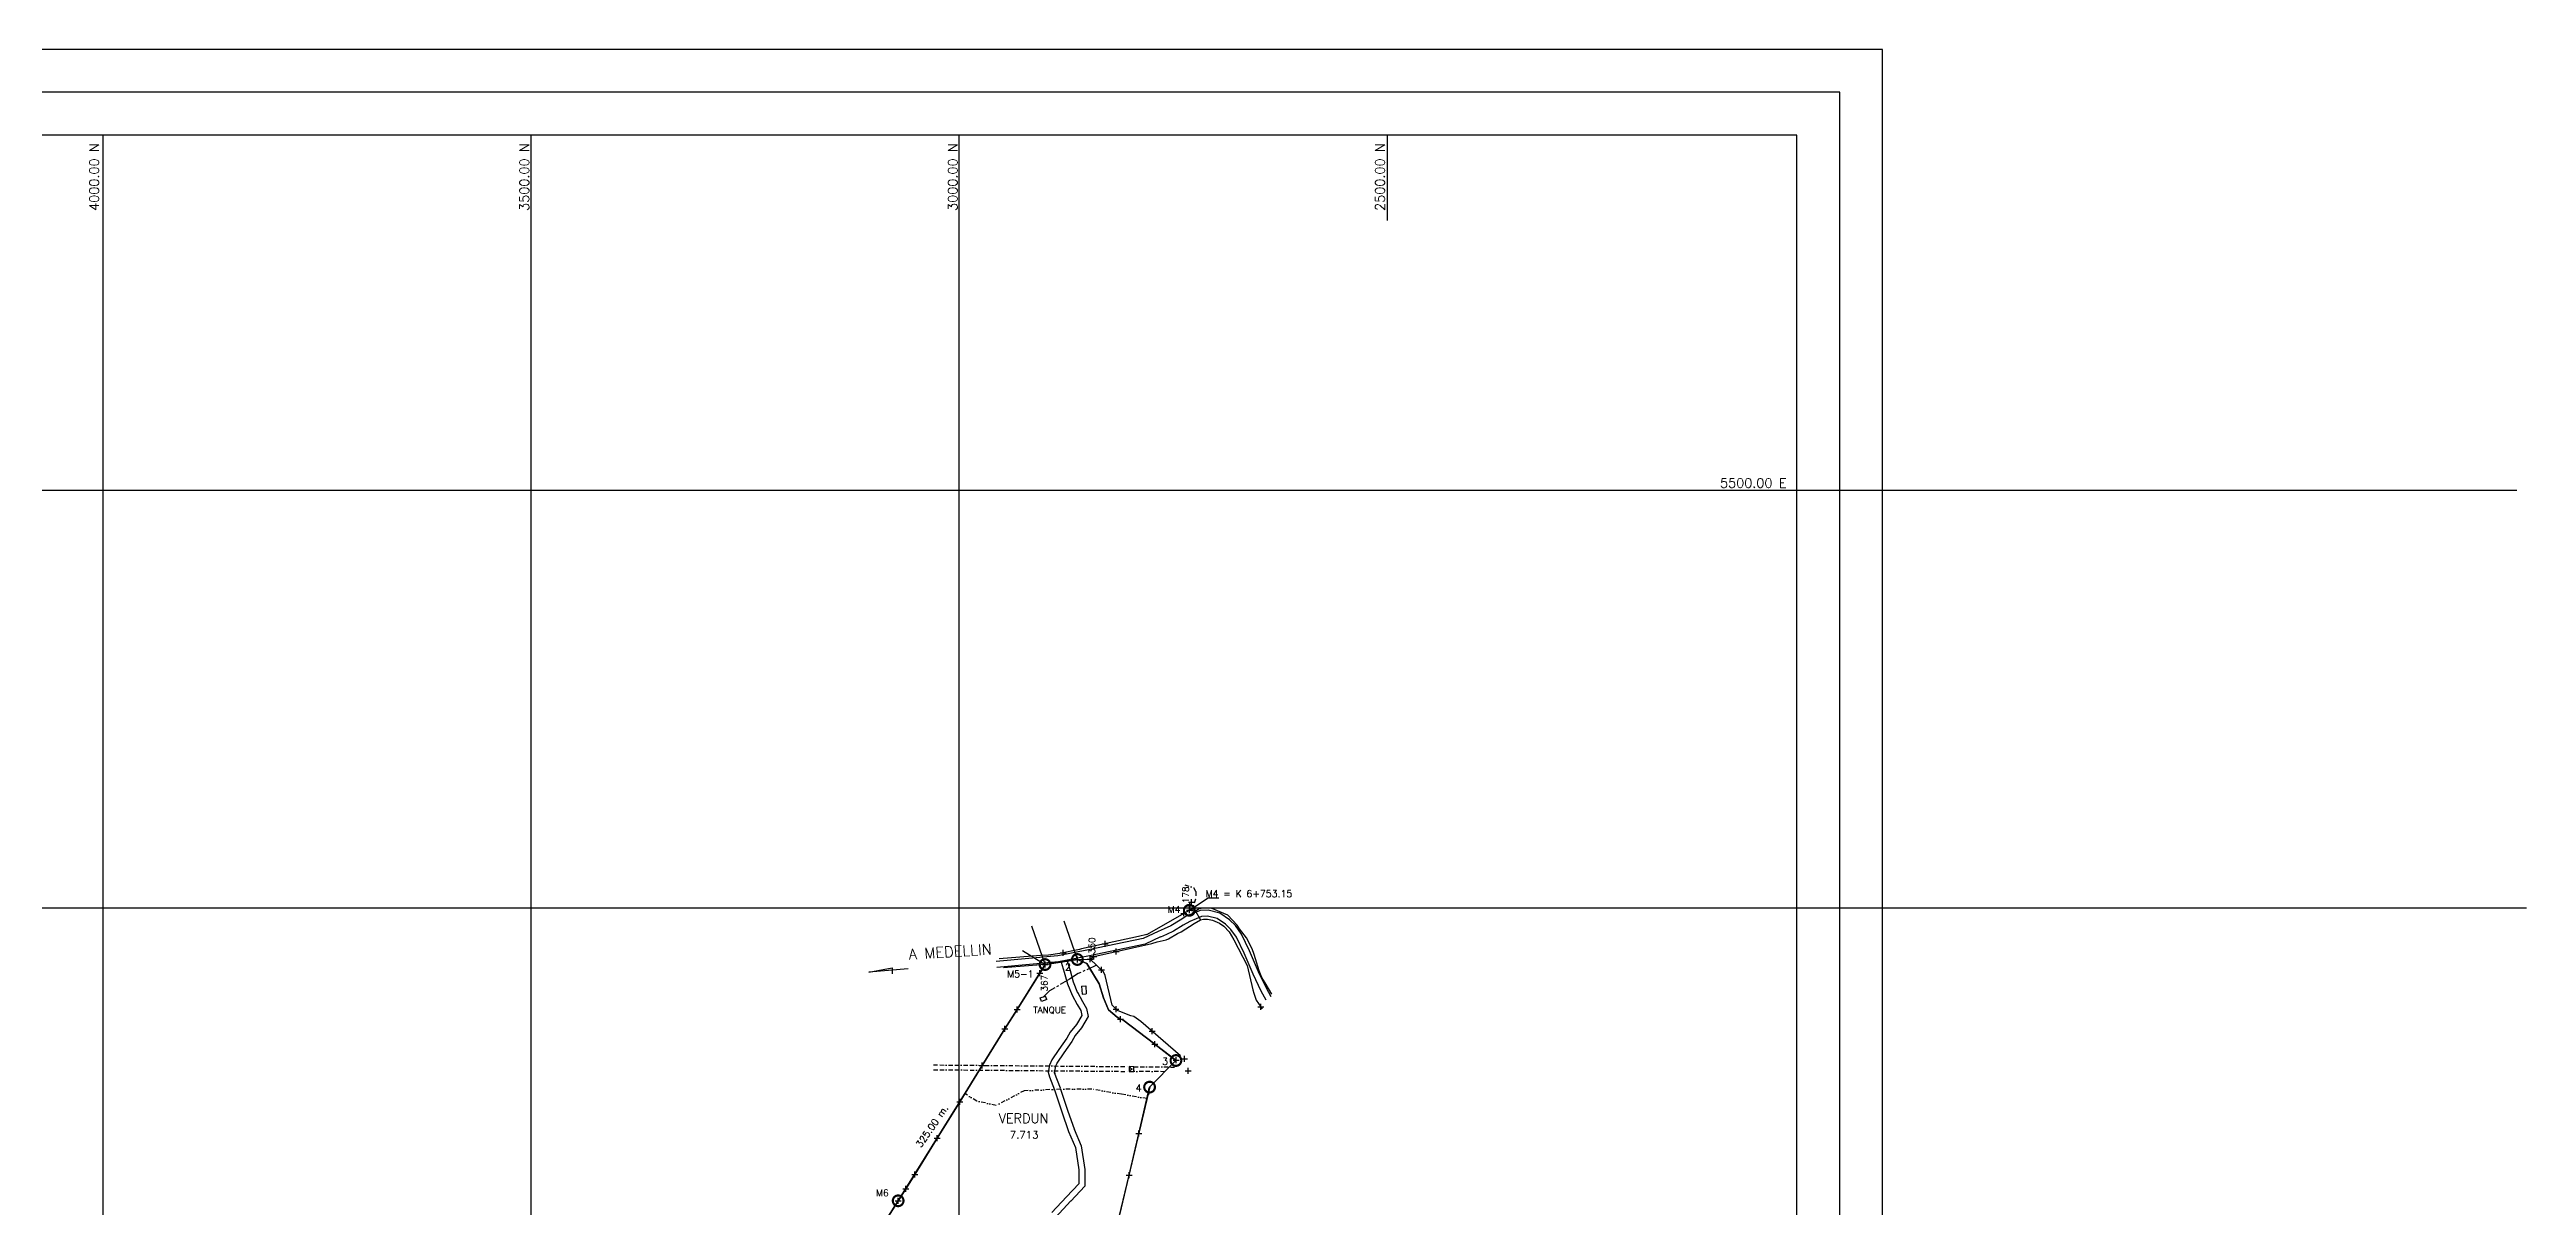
# Model space of a CAD drawing. Extents: x 14987 to 28539, y 5455 to 9112.
# Drawn here: x 25634 to 28526, y 7759 to 9112 of the extents above; entities that cross this region are included whole.
import ezdxf
from ezdxf.enums import TextEntityAlignment as Align

# ---------------------------------------------------------------- set-up
doc = ezdxf.new("R2010")
doc.units = 0
doc.header["$LTSCALE"] = 10
doc.header["$MEASUREMENT"] = 0
doc.header["$PDMODE"] = 2
doc.header["$PDSIZE"] = 3.5
for name, pattern in [('BORDER', [1.75, 0.5, -0.25, 0.5, -0.25, 0, -0.25]), ('CENTER', [2, 1.25, -0.25, 0.25, -0.25]), ('DIVIDE', [1.25, 0.5, -0.25, 0, -0.25, 0, -0.25])]:
    doc.linetypes.add(name, pattern=pattern)
for name, color, linetype in [('AREA', 2, 'Continuous'), ('CANO', 5, 'DIVIDE'), ('CERCO', 2, 'Continuous'), ('COORD', 8, 'Continuous'), ('COORDENADAS', 1, 'Continuous'), ('ENERGIA', 1, 'BORDER'), ('HOJA', 8, 'Continuous'), ('LIMITE', 6, 'Continuous'), ('LINEA', 7, 'Continuous'), ('MOJON', 2, 'Continuous'), ('MURO', 3, 'Continuous'), ('PL', 3, 'Continuous'), ('PUA', 1, 'Continuous'), ('r-100', 6, 'Continuous'), ('R-100B', 6, 'Continuous'), ('R60', 2, 'Continuous'), ('R80', 2, 'Continuous'), ('TUBERIA', 6, 'CENTER'), ('VIA', 4, 'Continuous')]:
    doc.layers.add(name, color=color, linetype=linetype)
doc.styles.add('textstyle4', font='')
doc.styles.get('textstyle4').set_extended_font_data('simplex')

msp = doc.modelspace()

# ---------------------------------------------------------------- linework, layer by layer
at = {"layer": 'AREA'}
for p in [(26964.8, 8106.3), (26965.4, 8111.5), (26967.1, 8115.7), (26796.2, 8042.9), (26834, 8048.7), (26849, 8049), (26853.1, 8052.1), (27048.2, 7993.3), (26749.2, 7967.7), (26633.8, 7781)]:
    msp.add_point(p, dxfattribs=at)
at = {"layer": 'AREA', "color": 2}
msp.add_point((26949.5, 7931.2), dxfattribs=at)
at = {"layer": 'CANO'}
msp.add_lwpolyline([(26959.5, 8135.9), (26969.7, 8133), (26972.3, 8128.1), (26972.1, 8119.2), (26969.2, 8110.5), (26968.1, 8102.7)], dxfattribs=at)
at = {"layer": 'CANO', "color": 12, "true_color": 0xd01114}
msp.add_lwpolyline([(26915.5, 7886.3), (26885.5, 7891.4), (26851, 7897.2), (26814.5, 7897.2), (26771.9, 7895.5), (26739, 7878.3), (26716.5, 7883.4), (26702.4, 7892.1)], dxfattribs=at)
at = {"layer": 'CERCO'}
for p, q in [((26972, 8105.4), (26977.8, 8095.2)), ((26796.2, 8042.9), (26780.7, 8087.8)), ((26834, 8048.7), (26818.5, 8093.7)), ((26815.1, 8045.8), (26818.7, 8033.8)), ((26821.8, 8047.8), (26825.4, 8035.8)), ((26834, 8048.7), (26849, 8049)), ((26818.7, 8033.8), (26822.5, 8020.5)), ((26822.5, 8020.5), (26827.8, 8007.1)), ((26825.4, 8035.8), (26829.2, 8022.7)), ((26829.2, 8022.7), (26834.3, 8009.7)), ((26827.8, 8007.1), (26833.8, 7996.2)), ((26833.8, 7996.2), (26838, 7989.1)), ((26834, 8010.5), (26839.9, 7999.5)), ((26838, 7989.1), (26839.1, 7983.5)), ((26839.8, 7999.8), (26844.7, 7991.7)), ((26844.7, 7991.7), (26846.4, 7982.3)), ((26821.8, 7956.7), (26812.3, 7943.7)), ((26825.7, 7963.8), (26821.8, 7956.7)), ((26833.1, 7972.9), (26825.7, 7963.8)), ((26831.5, 7959.9), (26827.7, 7953)), ((26838.9, 7969), (26831.5, 7959.9)), ((26839.1, 7983.5), (26833.1, 7972.9)), ((26846.4, 7982.3), (26838.9, 7969)), ((26804.2, 7931.7), (26801.4, 7925.4)), ((26812.3, 7943.7), (26804.2, 7931.7)), ((26810.6, 7928.9), (26807.8, 7922.6)), ((26818, 7939.7), (26810, 7927.8)), ((26827.7, 7953), (26818, 7939.7)), ((26801.4, 7925.4), (26800, 7917.3)), ((26800, 7917.3), (26801.4, 7911.7)), ((26801.4, 7911.7), (26807.4, 7896.3)), ((26806.8, 7919), (26808.2, 7913.4)), ((26808.3, 7924.2), (26807, 7916.6)), ((26807, 7916.6), (26813.9, 7898.8)), ((26814, 7898.5), (26822.6, 7872.9)), ((26807.4, 7896.3), (26815.9, 7870.7)), ((26815.9, 7870.7), (26823.8, 7847.7)), ((26822.6, 7872.9), (26830.5, 7849.9)), ((26823.8, 7847.7), (26831.7, 7829.3)), ((26830.3, 7850.4), (26838.5, 7831.2)), ((26831.7, 7829.3), (26835.7, 7803)), ((26838.5, 7831.2), (26842.7, 7803.5)), ((26835.7, 7786.6), (26821.2, 7771.5)), ((26842.7, 7783.8), (26826.3, 7766.6)), ((26835.7, 7803), (26835.7, 7786.6)), ((26842.7, 7803.5), (26842.7, 7783.8)), ((26821.2, 7771.5), (26804.1, 7753.1)), ((26826.3, 7766.7), (26808.3, 7747.3))]:
    msp.add_line(p, q, dxfattribs=at)
for points in [[(26915.1, 8077.9), (26964.8, 8106.3)], [(26964.8, 8106.3), (26972, 8105.4)], [(27061.1, 8008.1), (27053.2, 8021.4), (27049.3, 8027.9), (27046.2, 8035.6), (27040.6, 8054.5), (27038.2, 8061.1), (27031.5, 8074.2), (27023.2, 8084.5), (27020.7, 8088.8), (27009.8, 8100.4), (26990.4, 8108.8), (26981.4, 8108.7), (26976.3, 8108.1), (26972, 8105.4), (26968.1, 8102.7)], [(26915.1, 8077.9), (26905.2, 8075.7), (26838.9, 8061.1), (26836.4, 8060.6), (26813.6, 8055.7), (26800.2, 8053.9), (26791.1, 8053.4)], [(26954.6, 7936.1), (26908.2, 7976.5), (26899.8, 7982), (26896.4, 7983.1), (26889.5, 7985.5), (26880.7, 7989.3), (26874.6, 7995.5), (26866.6, 8030), (26864.5, 8034.3), (26849, 8049), (26853.1, 8052.1), (26921, 8067.6), (26927, 8069.5), (26937.7, 8071.9), (26940.5, 8073), (26951.1, 8079.1), (26955.2, 8081.2), (26970.5, 8090.9), (26977.8, 8095.2), (26981.4, 8095.8), (26986, 8095.7), (26991.8, 8094.7), (27000.1, 8091.2), (27005.1, 8087.8), (27011.4, 8081.2), (27016.9, 8071.9), (27032.3, 8041.8), (27033.4, 8036.5), (27034.9, 8030.2), (27038.9, 8013.4), (27039.9, 8009.4), (27042.9, 8001.3), (27048.2, 7993.3), (27049.7, 7991.2)], [(26791.1, 8053.4), (26742.5, 8049.7)], [(26796.2, 8042.9), (26747.6, 8039.2)], [(26834, 8048.7), (26796.2, 8042.9), (26749.2, 7967.7)], [(26859.3, 8020.4), (26856.2, 8026.2), (26845.1, 8044.1), (26834, 8048.7)], [(26949.2, 7930.7), (26887.1, 7978.3), (26884.3, 7979.2), (26880.3, 7981.4), (26870.5, 7990.1), (26864.4, 8003.8), (26859.3, 8020.4)], [(26749.2, 7967.7), (26633.8, 7781), (26599.7, 7727.6)]]:
    msp.add_lwpolyline(points, dxfattribs=at)
at = {"layer": 'CERCO', "color": 2}
msp.add_lwpolyline([(26949.5, 7931.2), (26918.7, 7900), (26862.3, 7661.6), (26850.8, 7555.7)], dxfattribs=at)
at = {"layer": 'COORD'}
for p, q in [((25695.7, 9012), (25695.7, 5554.6)), ((26195.7, 9012), (26195.7, 5554.6)), ((26695.7, 9012), (26695.7, 5554.6)), ((22884.7, 8597.1), (28514.9, 8597.1)), ((22896.1, 8109), (28526.3, 8109))]:
    msp.add_line(p, q, dxfattribs=at)
at = {"layer": 'COORDENADAS'}
for p, q in [((25695.7, 9012), (25695.7, 8912)), ((26195.7, 9012), (26195.7, 8912)), ((26695.7, 9012), (26695.7, 8912)), ((27195.7, 9012), (27195.7, 8912)), ((27574.3, 8597.1), (27674.3, 8597.1))]:
    msp.add_line(p, q, dxfattribs=at)
at = {"layer": 'ENERGIA'}
for p, q in [((26665.8, 7925.6), (26894.3, 7923.6)), ((26665.9, 7920), (26894.3, 7918)), ((26894.3, 7923.6), (26899.8, 7918)), ((26894.3, 7918), (26899.9, 7923.5)), ((26936.2, 7917.7), (26899.8, 7918)), ((26899.9, 7923.5), (26949.1, 7923.1))]:
    msp.add_line(p, q, dxfattribs=at)
at = {"layer": 'HOJA'}
msp.add_lwpolyline([(26594.1, 7718.3), (26624.7, 7766.8), (26796.2, 8042.9), (26834, 8048.7), (26845.1, 8044.1), (26859.3, 8020.4), (26864.4, 8003.8), (26870.5, 7990.1), (26880.3, 7981.4), (26884.3, 7979.2), (26887.1, 7978.3), (26924.5, 7949.7), (26949.1, 7930.8), (26918.7, 7900), (26862.3, 7661.6)], dxfattribs=at)
msp.add_lwpolyline([(26594.1, 7718.3), (26624.7, 7766.8), (26796.2, 8042.9), (26834, 8048.7), (26845.1, 8044.1), (26859.3, 8020.4), (26864.4, 8003.8), (26870.5, 7990.1), (26880.3, 7981.4), (26884.3, 7979.2), (26887.1, 7978.3), (26924.5, 7949.7), (26949.1, 7930.8), (26918.7, 7900), (26862.3, 7661.6)], dxfattribs=at)
at = {"layer": 'LIMITE'}
msp.add_line((26769.9, 8059.3), (26796.2, 8042.9), dxfattribs=at)
msp.add_lwpolyline([(26617.3, 7755.2), (26624.7, 7766.8), (26633.8, 7781), (26644, 7797.6), (26670.3, 7840.1), (26696.6, 7882.6), (26722.9, 7925.1), (26749.2, 7967.7), (26763.5, 7990.5), (26790, 8032.9), (26796.2, 8042.9)], dxfattribs=at)
at = {"layer": 'LINEA', "color": 1, "elevation": 96}
msp.add_lwpolyline([(27774.3, 5454.6), (27774.3, 9112), (22784.7, 9112), (22784.7, 5454.6)], close=True, dxfattribs=at)
at = {"layer": 'LINEA', "color": 2, "elevation": 96}
msp.add_lwpolyline([(27724.3, 5504.6), (27724.3, 9062), (22834.7, 9062), (22834.7, 5504.6)], close=True, dxfattribs=at)
at = {"layer": 'LINEA', "color": 7, "elevation": 96}
msp.add_lwpolyline([(27674.3, 5554.6), (27674.3, 9012), (22884.7, 9012), (22884.7, 5554.6)], close=True, dxfattribs=at)
at = {"layer": 'MOJON', "const_width": 2.5}
for points in [[(26964.8, 8100, 1), (26964.8, 8112.5, 1)], [(26796.2, 8036.6, 1), (26796.2, 8049.1, 1)], [(26834, 8042.5, 1), (26834, 8055, 1)], [(26949.1, 7924.5, 1), (26949.1, 7937, 1)], [(26918.3, 7893.4, 1), (26918.3, 7905.9, 1)], [(26624.7, 7760.6, 1), (26624.7, 7773.1, 1)]]:
    msp.add_lwpolyline(points, format="xyb", close=True, dxfattribs=at)
at = {"layer": 'MOJON'}
msp.add_point((26624.7, 7766.8), dxfattribs=at)
at = {"layer": 'MURO', "color": 3}
for p, q in [((26838.9, 8017.6), (26843.8, 8018)), ((26838.9, 8017.6), (26839.5, 8008.3)), ((26843.8, 8018), (26844.4, 8008.7)), ((26790.7, 8004), (26796.8, 8006.1)), ((26792.1, 7999.8), (26790.7, 8004)), ((26798.2, 8001.9), (26792.1, 7999.8)), ((26798.2, 8001.9), (26796.8, 8006.1)), ((26839.5, 8008.3), (26844.4, 8008.7))]:
    msp.add_line(p, q, dxfattribs=at)
at = {"layer": 'MURO'}
msp.add_lwpolyline([(26617.3, 7755.2), (26624.7, 7766.8), (26633.8, 7781), (26644, 7797.6), (26670.3, 7840.1), (26696.6, 7882.6), (26722.8, 7925.1), (26749.2, 7967.7), (26763.5, 7990.5), (26790, 8032.9), (26796.2, 8042.9)], dxfattribs=at)
at = {"layer": 'MURO', "color": 3}
msp.add_lwpolyline([(26899.8, 7918), (26899.9, 7923.5), (26894.3, 7923.6), (26894.3, 7918)], close=True, dxfattribs=at)
at = {"layer": 'PL'}
for points in [[(26796.2, 8042.9), (26790, 8032.9), (26763.5, 7990.5), (26749.2, 7967.7), (26722.9, 7925.1), (26696.6, 7882.6), (26670.3, 7840.1), (26644, 7797.6), (26633.8, 7781), (26624.7, 7766.8), (26617.3, 7755.2)], [(26882.8, 7748), (26894.3, 7796.7), (26905.8, 7845.4), (26918.3, 7899.6), (26949.1, 7930.8), (26924.5, 7949.7), (26887.1, 7978.3), (26884.3, 7979.2), (26880.3, 7981.4), (26870.5, 7990.1), (26864.4, 8003.8), (26859.3, 8020.4), (26848.6, 8038.4), (26845.1, 8044.1), (26834, 8048.7)]]:
    msp.add_lwpolyline(points, dxfattribs=at)
at = {"layer": 'PUA'}
for p in [(26958.5, 8102.7), (26817.4, 8056.5), (26866.3, 8067.1), (26879.2, 8058.1), (26790, 8032.9), (26862.1, 8036.6), (26763.5, 7990.5), (26879.1, 7990.9), (26884.3, 7979.2), (26921.2, 7965.1), (26722.9, 7925.1), (26924.5, 7949.7), (26959.1, 7932.6), (26917.3, 7894), (26963.4, 7918.5), (26696.6, 7882.6), (26670.3, 7840.1), (26905.8, 7845.4), (26644, 7797.6), (26894.3, 7796.7)]:
    msp.add_point(p, dxfattribs=at)
at = {"layer": 'R60', "color": 1}
msp.add_lwpolyline([(26964.8, 8106.3), (26986.7, 8120.7), (26999.1, 8120.7)], dxfattribs=at)
at = {"layer": 'R60'}
msp.add_lwpolyline([(26636.3, 8037.7), (26590.5, 8034.1), (26617.5, 8039.2), (26617.5, 8032)], dxfattribs=at)
at = {"layer": 'TUBERIA', "color": 5}
msp.add_lwpolyline([(26856.4, 8042), (26835, 8032.3), (26824.8, 8025.8), (26801.6, 8012.1), (26794.3, 8005.2)], dxfattribs=at)
at = {"layer": 'VIA'}
for points in [[(27060.5, 8005.1), (27054.8, 8015.2), (27045.5, 8034.5), (27035.1, 8058.9), (27025.8, 8078.4), (27018.5, 8088.5), (27011.5, 8095.3), (27000.4, 8103), (26986.7, 8106.4), (26977.2, 8106), (26970, 8102.8), (26962, 8099.6), (26954, 8094.7), (26943, 8088.2), (26935.3, 8084.5), (26928.2, 8081.5)], [(26928.2, 8081.5), (26910.8, 8073.4), (26846.9, 8059.9), (26811, 8053.2), (26739.3, 8046.4)], [(26931.1, 8075.1), (26913, 8066.7), (26848.2, 8053), (26812, 8046.2), (26739.9, 8039.5)], [(27054.6, 8001.4), (27048.6, 8011.9), (27039.1, 8031.6), (27028.7, 8056), (27019.7, 8074.8), (27013.2, 8083.9), (27007, 8089.9), (26997.4, 8096.5), (26986, 8099.3), (26978.8, 8099), (26972.7, 8096.4), (26965.2, 8093.3), (26957.6, 8088.8), (26946.3, 8082), (26938.2, 8078.1), (26930.9, 8075)]]:
    msp.add_lwpolyline(points, dxfattribs=at)

# ---------------------------------------------------------------- texts
at = {"layer": 'AREA', "style": 'textstyle4'}
for s, p in [('178', (26964.3, 8114.7)), ('350', (26854.8, 8055.2)), ('367', (26799.2, 8011.4))]:
    msp.add_text(s, height=7.5, rotation=90, dxfattribs=at).set_placement(p)
at = {"layer": 'r-100', "style": 'textstyle4'}
msp.add_text('VERDUN', height=11, dxfattribs=at).set_placement((26771.1, 7857.7), align=Align.CENTER)
at = {"layer": 'R-100B', "style": 'textstyle4'}
msp.add_text('7.713', height=8.73, dxfattribs=at).set_placement((26771.8, 7839.5), align=Align.CENTER)
at = {"layer": 'R60', "style": 'textstyle4'}
for s, height, p in [('M4 = K 6+753.15', 8, (27034.3, 8121.6)), ('M4', 8, (26946.8, 8103.2)), ('2', 8, (26823, 8036)), ('M5-1', 8, (26767.4, 8027.8)), ('TANQUE', 7.5, (26801.6, 7986.1)), ('3', 8, (26936.4, 7925.8)), ('4', 8, (26905.6, 7894.6)), ('M6', 8, (26606.2, 7772.1))]:
    msp.add_text(s, height=height, dxfattribs=at).set_placement(p, align=Align.CENTER)
for s, height, rotation, p in [('A MEDELLIN', 12.48, 3.643, (26685.9, 8051.7)), ('325.00 m.', 8, 55.4169, (26667.5, 7851.7))]:
    msp.add_text(s, height=height, rotation=rotation, dxfattribs=at).set_placement(p, align=Align.CENTER)
at = {"layer": 'R80', "style": 'textstyle4'}
for s, p in [('4000.00 N', (25691.3, 8963)), ('3500.00 N', (26193.6, 8963)), ('3000.00 N', (26693.9, 8963)), ('2500.00 N', (27192.9, 8963))]:
    msp.add_text(s, height=11, rotation=90, dxfattribs=at).set_placement(p, align=Align.CENTER)
msp.add_text('5500.00 E', height=11, dxfattribs=at).set_placement((27623.4, 8599.9), align=Align.CENTER)

doc.saveas('drawing.dxf')
